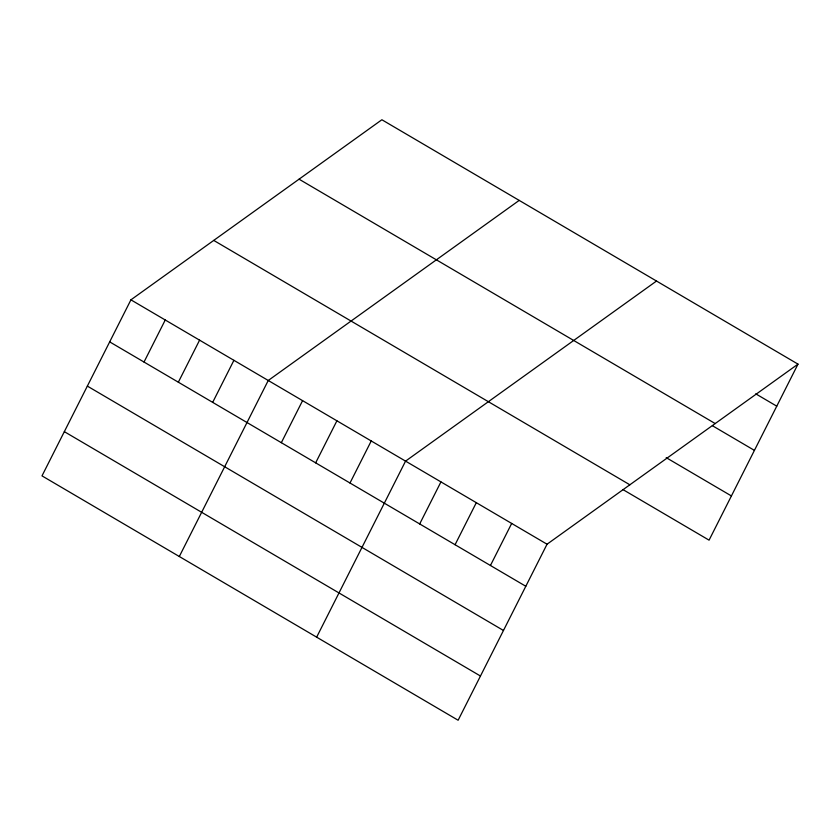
<?xml version="1.0" encoding="UTF-8"?>
<svg xmlns="http://www.w3.org/2000/svg" width="840" height="840" viewBox="0 0 840 840"><rect width="100%" height="100%" fill="white"/><g stroke="black" fill="none" stroke-linecap="round" stroke-linejoin="round"><path stroke-width="1.26" d="M130.924 299.838L42 475.87L458.126 720.248L547.05 544.215L798 364.13L381.875 119.752L130.924 299.838L547.05 544.215M144.018 362.04L165.249 319.998M178.343 382.2L199.584 340.158M212.678 402.37L233.909 360.318M179.319 556.51L268.243 380.489L519.194 200.393M281.337 442.691L302.579 400.649M315.661 462.851L336.903 420.808M349.997 483.011L371.238 440.969M316.649 637.161L405.562 461.129L656.513 281.043M419.695 523.95L440.937 481.898M455.07 544.719L476.312 502.677M490.445 565.488L511.675 523.446M798 364.13L709.075 540.162L622.86 489.531M755.759 393.844L776.759 406.171M299.061 179.183L715.187 423.56M712.425 425.723L754.425 450.387M666.204 457.643L731.42 495.947M213.738 240.408L629.864 484.796M109.683 341.88L525.808 586.268M87.35 386.096L503.475 630.483M64.334 431.655L480.469 676.032"/></g></svg>
